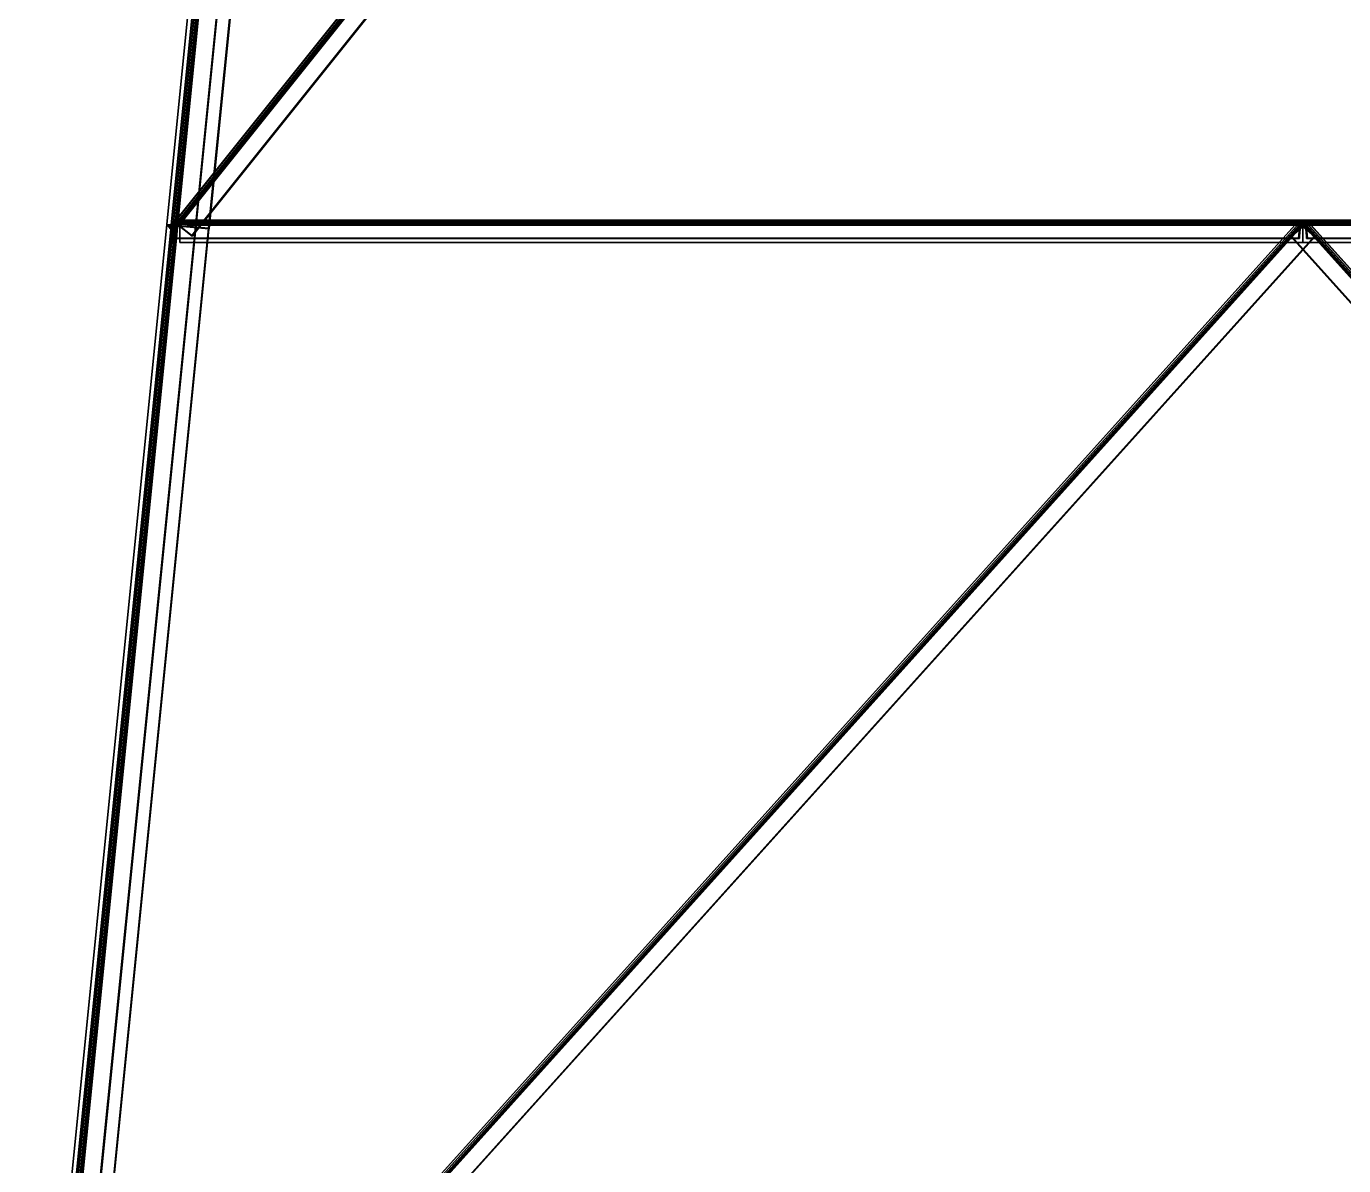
# Model space of a CAD drawing. Extents: x -15.8 to 15, y 4.5 to 69.4.
# Drawn here: x -4.547 to 0.145, y 16.657 to 20.714 of the extents above; entities that cross this region are included whole.
import ezdxf

# ---------------------------------------------------------------- set-up
doc = ezdxf.new("R2010")
doc.units = 0

msp = doc.modelspace()

# ---------------------------------------------------------------- linework, layer by layer
at = {"layer": '1', "color": 5}
for points in [[(-3.444, 25.0129, 0.0231), (-3.944, 20.0129, 4.0231), (-4.0236, 20.0144, 4.015), (-3.5236, 25.0144, 0.015)], [(-3.5236, 25.0144, 0.015), (-4.0236, 20.0144, 4.015), (-4.0182, 19.9642, 3.9529), (-3.5182, 24.9642, -0.0471)], [(-3.5204, 24.9648, 0.0466), (-4.0204, 19.9648, -3.9534), (-4.0228, 20.0149, -4.0157), (-3.5228, 25.0149, -0.0157)], [(-3.5228, 25.0149, -0.0157), (-4.0228, 20.0149, -4.0157), (-3.9431, 20.0115, -4.0215), (-3.4431, 25.0115, -0.0215)], [(-0.0119, 25.0035, -3.4394), (-4.0119, 20.0035, -3.9394), (-4.0193, 20.0172, -4.0178), (-0.0193, 25.0172, -3.5178)], [(-0.0193, 25.0172, -3.5178), (-4.0193, 20.0172, -4.0178), (-3.9572, 19.9689, -4.0321), (0.0428, 24.9689, -3.5321)], [(0.0436, 24.9681, 3.5303), (-3.9564, 19.9681, 4.0303), (-4.0188, 20.0169, 4.0187), (-0.0188, 25.0169, 3.5187)], [(-0.0188, 25.0169, 3.5187), (-4.0188, 20.0169, 4.0187), (-4.0136, 20.0048, 3.9398), (-0.0136, 25.0048, 3.4398)], [(-3.5172, 25.0105, 0.0109), (-4.0172, 20.0105, 4.0109), (-3.9436, 20.0091, 4.0184), (-3.4436, 25.0091, 0.0184)], [(-3.5123, 24.9641, -0.0465), (-4.0123, 19.9641, 3.9535), (-4.0172, 20.0105, 4.0109), (-3.5172, 25.0105, 0.0109)], [(-3.5166, 25.0108, -0.0115), (-4.0166, 20.0108, -4.0115), (-4.0145, 19.9645, -3.9538), (-3.5145, 24.9645, 0.0462)], [(-3.4429, 25.0077, -0.0168), (-3.9429, 20.0077, -4.0168), (-4.0166, 20.0108, -4.0115), (-3.5166, 25.0108, -0.0115)], [(-0.0141, 25.0126, -3.513), (-4.0141, 20.0126, -4.013), (-4.0073, 19.9999, -3.9404), (-0.0073, 24.9999, -3.4404)], [(0.0434, 24.9679, -3.5262), (-3.9566, 19.9679, -4.0262), (-4.0141, 20.0126, -4.013), (-0.0141, 25.0126, -3.513)], [(-0.0137, 25.0123, 3.5137), (-4.0137, 20.0123, 4.0137), (-3.956, 19.9672, 4.0244), (0.044, 24.9672, 3.5244)], [(-0.0089, 25.0012, 3.4407), (-4.0089, 20.0012, 3.9407), (-4.0137, 20.0123, 4.0137), (-0.0137, 25.0123, 3.5137)], [(-3.4436, 25.0091, 0.0184), (-3.9436, 20.0091, 4.0184), (-3.944, 20.0129, 4.0231), (-3.444, 25.0129, 0.0231)], [(-3.4431, 25.0115, -0.0215), (-3.9431, 20.0115, -4.0215), (-3.9429, 20.0077, -4.0168), (-3.4429, 25.0077, -0.0168)], [(0.0152, 25.0145, 3.5234), (4.0152, 20.0145, 4.0234), (3.9531, 19.9643, 4.0189), (-0.0469, 24.9643, 3.5189)], [(-0.0465, 24.9649, -3.5209), (3.9535, 19.9649, -4.0209), (4.0159, 20.015, -4.0226), (0.0159, 25.015, -3.5226)], [(-0.0464, 24.9642, 3.5129), (3.9536, 19.9642, 4.0129), (4.0111, 20.0106, 4.017), (0.0111, 25.0106, 3.517)], [(0.0116, 25.0109, -3.5165), (4.0116, 20.0109, -4.0165), (3.9539, 19.9646, -4.0149), (-0.0461, 24.9646, -3.5149)], [(0.0111, 25.0106, 3.517), (4.0111, 20.0106, 4.017), (4.0179, 20.0087, 3.9434), (0.0179, 25.0087, 3.4434)], [(0.0164, 25.0074, -3.4428), (4.0164, 20.0074, -3.9428), (4.0116, 20.0109, -4.0165), (0.0116, 25.0109, -3.5165)], [(0.0226, 25.0124, 3.4437), (4.0226, 20.0124, 3.9437), (4.0152, 20.0145, 4.0234), (0.0152, 25.0145, 3.5234)], [(0.0159, 25.015, -3.5226), (4.0159, 20.015, -4.0226), (4.0211, 20.0112, -3.9429), (0.0211, 25.0112, -3.4429)], [(0.0211, 25.0112, -3.4429), (4.0211, 20.0112, -3.9429), (4.0164, 20.0074, -3.9428), (0.0164, 25.0074, -3.4428)], [(0.0179, 25.0087, 3.4434), (4.0179, 20.0087, 3.9434), (4.0226, 20.0124, 3.9437), (0.0226, 25.0124, 3.4437)], [(-3.5145, 24.9645, 0.0462), (-4.0145, 19.9645, -3.9538), (-4.0204, 19.9648, -3.9534), (-3.5204, 24.9648, 0.0466)], [(-3.5182, 24.9642, -0.0471), (-4.0182, 19.9642, 3.9529), (-4.0123, 19.9641, 3.9535), (-3.5123, 24.9641, -0.0465)], [(-0.0136, 25.0048, 3.4398), (-4.0136, 20.0048, 3.9398), (-4.0089, 20.0012, 3.9407), (-0.0089, 25.0012, 3.4407)], [(-0.0073, 24.9999, -3.4404), (-4.0073, 19.9999, -3.9404), (-4.0119, 20.0035, -3.9394), (-0.0119, 25.0035, -3.4394)], [(0.0428, 24.9689, -3.5321), (-3.9572, 19.9689, -4.0321), (-3.9566, 19.9679, -4.0262), (0.0434, 24.9679, -3.5262)], [(0.044, 24.9672, 3.5244), (-3.956, 19.9672, 4.0244), (-3.9564, 19.9681, 4.0303), (0.0436, 24.9681, 3.5303)], [(-0.0469, 24.9643, 3.5189), (3.9531, 19.9643, 4.0189), (3.9536, 19.9642, 4.0129), (-0.0464, 24.9642, 3.5129)], [(-0.0461, 24.9646, -3.5149), (3.9539, 19.9646, -4.0149), (3.9535, 19.9649, -4.0209), (-0.0465, 24.9649, -3.5209)], [(-3.944, 20.0144, 0.0222), (-4.444, 15.0144, 4.5222), (-4.5236, 15.0151, 4.5142), (-4.0236, 20.0151, 0.0142)], [(-4.0236, 20.0151, 0.0142), (-4.5236, 15.0151, 4.5142), (-4.5182, 14.9614, 4.4551), (-4.0182, 19.9614, -0.0449)], [(-4.0209, 19.9622, 0.0443), (-4.5209, 14.9622, -4.4557), (-4.5226, 15.0158, -4.515), (-4.0226, 20.0158, -0.015)], [(-4.0226, 20.0158, -0.015), (-4.5226, 15.0158, -4.515), (-4.4429, 15.0125, -4.5203), (-3.9429, 20.0125, -0.0203)], [(-0.0112, 20.004, -3.9392), (-4.5112, 15.004, -4.4392), (-4.5185, 15.0184, -4.5176), (-0.0185, 20.0184, -4.0176)], [(-0.0185, 20.0184, -4.0176), (-4.5185, 15.0184, -4.5176), (-4.4593, 14.9666, -4.5326), (0.0407, 19.9666, -4.0326)], [(0.0416, 19.9656, 4.0303), (-4.4584, 14.9656, 4.5303), (-4.5178, 15.0179, 4.5187), (-0.0178, 20.0179, 4.0187)], [(-0.0178, 20.0179, 4.0187), (-4.5178, 15.0179, 4.5187), (-4.5131, 15.0057, 4.4398), (-0.0131, 20.0057, 3.9398)], [(-4.0172, 20.011, 0.0103), (-4.5172, 15.011, 4.5103), (-4.4436, 15.0103, 4.5178), (-3.9436, 20.0103, 0.0178)], [(-4.0122, 19.9614, -0.0443), (-4.5122, 14.9614, 4.4557), (-4.5172, 15.011, 4.5103), (-4.0172, 20.011, 0.0103)], [(-4.0165, 20.0115, -0.011), (-4.5165, 15.0115, -4.511), (-4.5149, 14.9619, -4.4561), (-4.0149, 19.9619, 0.0439)], [(-3.9427, 20.0085, -0.0158), (-4.4427, 15.0085, -4.5158), (-4.5165, 15.0115, -4.511), (-4.0165, 20.0115, -0.011)], [(-0.0135, 20.0134, -4.0128), (-4.5135, 15.0134, -4.5128), (-4.5067, 15.0001, -4.4404), (-0.0067, 20.0001, -3.9404)], [(0.0412, 19.9656, -4.0267), (-4.4588, 14.9656, -4.5267), (-4.5135, 15.0134, -4.5128), (-0.0135, 20.0134, -4.0128)], [(-0.0131, 20.0057, 3.9398), (-4.5131, 15.0057, 4.4398), (-4.5086, 15.0018, 4.4406), (-0.0086, 20.0018, 3.9406)], [(-0.013, 20.0131, 4.0136), (-4.513, 15.0131, 4.5136), (-4.4581, 14.9647, 4.5244), (0.0419, 19.9647, 4.0244)], [(-0.0086, 20.0018, 3.9406), (-4.5086, 15.0018, 4.4406), (-4.513, 15.0131, 4.5136), (-0.013, 20.0131, 4.0136)], [(-0.0067, 20.0001, -3.9404), (-4.5067, 15.0001, -4.4404), (-4.5112, 15.004, -4.4392), (-0.0112, 20.004, -3.9392)], [(-3.9436, 20.0103, 0.0178), (-4.4436, 15.0103, 4.5178), (-4.444, 15.0144, 4.5222), (-3.944, 20.0144, 0.0222)], [(-3.9429, 20.0125, -0.0203), (-4.4429, 15.0125, -4.5203), (-4.4427, 15.0085, -4.5158), (-3.9427, 20.0085, -0.0158)], [(-4.0236, 20.0151, 0.0142), (-3.944, 20.0144, 0.0222), (-3.9436, 20.0103, 0.0178)], [(-4.0236, 20.0151, 0.0142), (-3.9436, 20.0103, 0.0178), (-4.0172, 20.011, 0.0103)], [(-4.0236, 20.0151, 0.0142), (-4.0172, 20.011, 0.0103), (-4.0122, 19.9614, -0.0443)], [(-4.0236, 20.0151, 0.0142), (-4.0122, 19.9614, -0.0443), (-4.0182, 19.9614, -0.0449)], [(-4.0236, 20.0144, 4.015), (-3.944, 20.0129, 4.0231), (-3.9436, 20.0091, 4.0184)], [(-4.0236, 20.0144, 4.015), (-3.9436, 20.0091, 4.0184), (-4.0172, 20.0105, 4.0109)], [(-4.0236, 20.0144, 4.015), (-4.0172, 20.0105, 4.0109), (-4.0123, 19.9641, 3.9535)], [(-4.0236, 20.0144, 4.015), (-4.0123, 19.9641, 3.9535), (-4.0182, 19.9642, 3.9529)], [(-4.0228, 20.0149, -4.0157), (-4.0204, 19.9648, -3.9534), (-4.0145, 19.9645, -3.9538)], [(-4.0228, 20.0149, -4.0157), (-4.0145, 19.9645, -3.9538), (-4.0166, 20.0108, -4.0115)], [(-4.0228, 20.0149, -4.0157), (-4.0166, 20.0108, -4.0115), (-3.9429, 20.0077, -4.0168)], [(-4.0228, 20.0149, -4.0157), (-3.9429, 20.0077, -4.0168), (-3.9431, 20.0115, -4.0215)], [(-4.0226, 20.0158, -0.015), (-4.0209, 19.9622, 0.0443), (-4.0149, 19.9619, 0.0439)], [(-4.0226, 20.0158, -0.015), (-4.0149, 19.9619, 0.0439), (-4.0165, 20.0115, -0.011)], [(-4.0226, 20.0158, -0.015), (-4.0165, 20.0115, -0.011), (-3.9427, 20.0085, -0.0158)], [(-4.0226, 20.0158, -0.015), (-3.9427, 20.0085, -0.0158), (-3.9429, 20.0125, -0.0203)], [(-4.0193, 20.0172, -4.0178), (-4.0119, 20.0035, -3.9394), (-4.0073, 19.9999, -3.9404)], [(-4.0193, 20.0172, -4.0178), (-4.0073, 19.9999, -3.9404), (-4.0141, 20.0126, -4.013)], [(-4.0193, 20.0172, -4.0178), (-4.0141, 20.0126, -4.013), (-3.9566, 19.9679, -4.0262)], [(-4.0193, 20.0172, -4.0178), (-3.9566, 19.9679, -4.0262), (-3.9572, 19.9689, -4.0321)], [(-4.0188, 20.0169, 4.0187), (-3.9564, 19.9681, 4.0303), (-3.956, 19.9672, 4.0244)], [(-4.0188, 20.0169, 4.0187), (-3.956, 19.9672, 4.0244), (-4.0137, 20.0123, 4.0137)], [(-4.0188, 20.0169, 4.0187), (-4.0137, 20.0123, 4.0137), (-4.0089, 20.0012, 3.9407)], [(-4.0188, 20.0169, 4.0187), (-4.0089, 20.0012, 3.9407), (-4.0136, 20.0048, 3.9398)], [(-0.0097, 20.0188, -4.0097), (-4.0097, 20.0188, -0.0097), (-4.0162, 19.9595, -0.0162), (-0.0162, 19.9595, -4.0162)], [(-4.0097, 20.0188, -0.0097), (-4.0135, 19.9589, -0.0135), (-4.0162, 19.9595, -0.0162)], [(-0.0154, 19.9589, 4.0154), (-4.0154, 19.9589, 0.0154), (-4.0101, 20.0184, 0.0101), (-0.0101, 20.0184, 4.0101)], [(-4.0101, 20.0184, 0.0101), (-4.0154, 19.9589, 0.0154), (-4.0126, 19.9584, 0.0126)], [(-4.0097, 20.0188, -0.0097), (-4.0074, 20.0143, -0.0074), (-4.0135, 19.9589, -0.0135)], [(-0.0135, 19.9589, -4.0135), (-4.0135, 19.9589, -0.0135), (-4.0074, 20.0143, -0.0074), (-0.0074, 20.0143, -4.0074)], [(-4.0101, 20.0184, 0.0101), (-4.0126, 19.9584, 0.0126), (-4.0076, 20.014, 0.0076)], [(-0.0076, 20.014, 4.0076), (-4.0076, 20.014, 0.0076), (-4.0126, 19.9584, 0.0126), (-0.0126, 19.9584, 4.0126)], [(-0.0101, 20.0184, 4.0101), (-4.0101, 20.0184, 0.0101), (-3.968, 20.0109, -0.032), (0.032, 20.0109, 3.968)], [(-4.0101, 20.0184, 0.0101), (-4.0076, 20.014, 0.0076), (-3.9684, 20.0069, -0.0316)], [(-4.0101, 20.0184, 0.0101), (-3.9684, 20.0069, -0.0316), (-3.968, 20.0109, -0.032)], [(0.0322, 20.0096, -3.9678), (-3.9678, 20.0096, 0.0322), (-4.0097, 20.0188, -0.0097), (-0.0097, 20.0188, -4.0097)], [(-4.0097, 20.0188, -0.0097), (-3.9678, 20.0096, 0.0322), (-3.9682, 20.0056, 0.0318)], [(-4.0097, 20.0188, -0.0097), (-3.9682, 20.0056, 0.0318), (-4.0074, 20.0143, -0.0074)], [(0.0316, 20.0069, 3.9684), (-3.9684, 20.0069, -0.0316), (-4.0076, 20.014, 0.0076), (-0.0076, 20.014, 4.0076)], [(-0.0074, 20.0143, -4.0074), (-4.0074, 20.0143, -0.0074), (-3.9682, 20.0056, 0.0318), (0.0318, 20.0056, -3.9682)], [(0.032, 20.0109, 3.968), (-3.968, 20.0109, -0.032), (-3.9684, 20.0069, -0.0316), (0.0316, 20.0069, 3.9684)], [(0.0318, 20.0056, -3.9682), (-3.9682, 20.0056, 0.0318), (-3.9678, 20.0096, 0.0322), (0.0322, 20.0096, -3.9678)], [(0.0178, 20.0179, -4.0187), (-0.0416, 19.9656, -4.0303), (-0.0419, 19.9647, -4.0244)], [(0.0178, 20.0179, -4.0187), (-0.0419, 19.9647, -4.0244), (0.013, 20.0131, -4.0136)], [(0.013, 20.0131, -4.0136), (4.513, 15.0131, -4.5136), (4.4581, 14.9647, -4.5244), (-0.0419, 19.9647, -4.0244)], [(-0.0416, 19.9656, -4.0303), (4.4584, 14.9656, -4.5303), (4.5178, 15.0179, -4.5187), (0.0178, 20.0179, -4.0187)], [(0.0185, 20.0184, 4.0176), (0.0135, 20.0134, 4.0128), (-0.0412, 19.9656, 4.0267)], [(0.0185, 20.0184, 4.0176), (-0.0412, 19.9656, 4.0267), (-0.0407, 19.9666, 4.0326)], [(-0.0412, 19.9656, 4.0267), (4.4588, 14.9656, 4.5267), (4.5135, 15.0134, 4.5128), (0.0135, 20.0134, 4.0128)], [(0.0185, 20.0184, 4.0176), (4.5185, 15.0184, 4.5176), (4.4593, 14.9666, 4.5326), (-0.0407, 19.9666, 4.0326)], [(0.0097, 20.0188, -4.0097), (4.0097, 20.0188, -0.0097), (3.9678, 20.0096, 0.0322), (-0.0322, 20.0096, -3.9678)], [(0.0097, 20.0188, -4.0097), (-0.0318, 20.0056, -3.9682), (-0.0322, 20.0096, -3.9678)], [(-0.0322, 20.0096, -3.9678), (3.9678, 20.0096, 0.0322), (3.9682, 20.0056, 0.0318), (-0.0318, 20.0056, -3.9682)], [(-0.032, 20.0109, 3.968), (3.968, 20.0109, -0.032), (4.0101, 20.0184, 0.0101), (0.0101, 20.0184, 4.0101)], [(0.0101, 20.0184, 4.0101), (-0.032, 20.0109, 3.968), (-0.0316, 20.0069, 3.9684)], [(-0.0316, 20.0069, 3.9684), (3.9684, 20.0069, -0.0316), (3.968, 20.0109, -0.032), (-0.032, 20.0109, 3.968)], [(0.0097, 20.0188, -4.0097), (0.0074, 20.0143, -4.0074), (-0.0318, 20.0056, -3.9682)], [(-0.0318, 20.0056, -3.9682), (3.9682, 20.0056, 0.0318), (4.0074, 20.0143, -0.0074), (0.0074, 20.0143, -4.0074)], [(0.0101, 20.0184, 4.0101), (-0.0316, 20.0069, 3.9684), (0.0076, 20.014, 4.0076)], [(0.0076, 20.014, 4.0076), (4.0076, 20.014, 0.0076), (3.9684, 20.0069, -0.0316), (-0.0316, 20.0069, 3.9684)], [(-0.0185, 20.0184, -4.0176), (-0.0112, 20.004, -3.9392), (-0.0067, 20.0001, -3.9404)], [(-0.0185, 20.0184, -4.0176), (-0.0067, 20.0001, -3.9404), (-0.0135, 20.0134, -4.0128)], [(-0.0185, 20.0184, -4.0176), (-0.0135, 20.0134, -4.0128), (0.0412, 19.9656, -4.0267)], [(-0.0185, 20.0184, -4.0176), (0.0412, 19.9656, -4.0267), (0.0407, 19.9666, -4.0326)], [(-0.0178, 20.0179, 4.0187), (0.0416, 19.9656, 4.0303), (0.0419, 19.9647, 4.0244)], [(-0.0178, 20.0179, 4.0187), (0.0419, 19.9647, 4.0244), (-0.013, 20.0131, 4.0136)], [(-0.0178, 20.0179, 4.0187), (-0.013, 20.0131, 4.0136), (-0.0086, 20.0018, 3.9406)], [(-0.0178, 20.0179, 4.0187), (-0.0086, 20.0018, 3.9406), (-0.0131, 20.0057, 3.9398)], [(-0.0097, 20.0188, -4.0097), (-0.0135, 19.9589, -4.0135), (-0.0162, 19.9595, -4.0162)], [(-0.0101, 20.0184, 4.0101), (-0.0154, 19.9589, 4.0154), (-0.0126, 19.9584, 4.0126)], [(-0.0097, 20.0188, -4.0097), (-0.0074, 20.0143, -4.0074), (-0.0135, 19.9589, -4.0135)], [(-0.0101, 20.0184, 4.0101), (-0.0126, 19.9584, 4.0126), (-0.0076, 20.014, 4.0076)], [(-0.0101, 20.0184, 4.0101), (-0.0076, 20.014, 4.0076), (0.0316, 20.0069, 3.9684)], [(-0.0101, 20.0184, 4.0101), (0.0316, 20.0069, 3.9684), (0.032, 20.0109, 3.968)], [(-0.0097, 20.0188, -4.0097), (0.0322, 20.0096, -3.9678), (0.0318, 20.0056, -3.9682)], [(-0.0097, 20.0188, -4.0097), (0.0318, 20.0056, -3.9682), (-0.0074, 20.0143, -4.0074)], [(0.0185, 20.0184, 4.0176), (0.0112, 20.004, 3.9392), (0.0067, 20.0001, 3.9404)], [(0.0185, 20.0184, 4.0176), (0.0067, 20.0001, 3.9404), (0.0135, 20.0134, 4.0128)], [(0.0135, 20.0134, 4.0128), (4.5135, 15.0134, 4.5128), (4.5067, 15.0001, 4.4404), (0.0067, 20.0001, 3.9404)], [(0.0067, 20.0001, 3.9404), (4.5067, 15.0001, 4.4404), (4.5112, 15.004, 4.4392), (0.0112, 20.004, 3.9392)], [(0.0097, 20.0188, -4.0097), (0.0135, 19.9589, -4.0135), (0.0074, 20.0143, -4.0074)], [(0.0074, 20.0143, -4.0074), (4.0074, 20.0143, -0.0074), (4.0135, 19.9589, -0.0135), (0.0135, 19.9589, -4.0135)], [(0.0101, 20.0184, 4.0101), (0.0076, 20.014, 4.0076), (0.0126, 19.9584, 4.0126)], [(0.0126, 19.9584, 4.0126), (4.0126, 19.9584, 0.0126), (4.0076, 20.014, 0.0076), (0.0076, 20.014, 4.0076)], [(0.0178, 20.0179, -4.0187), (0.013, 20.0131, -4.0136), (0.0086, 20.0018, -3.9406)], [(0.0178, 20.0179, -4.0187), (0.0086, 20.0018, -3.9406), (0.0131, 20.0057, -3.9398)], [(0.0086, 20.0018, -3.9406), (4.5086, 15.0018, -4.4406), (4.513, 15.0131, -4.5136), (0.013, 20.0131, -4.0136)], [(0.0131, 20.0057, -3.9398), (4.5131, 15.0057, -4.4398), (4.5086, 15.0018, -4.4406), (0.0086, 20.0018, -3.9406)], [(0.0162, 19.9595, -4.0162), (4.0162, 19.9595, -0.0162), (4.0097, 20.0188, -0.0097), (0.0097, 20.0188, -4.0097)], [(0.0097, 20.0188, -4.0097), (0.0162, 19.9595, -4.0162), (0.0135, 19.9589, -4.0135)], [(0.0101, 20.0184, 4.0101), (4.0101, 20.0184, 0.0101), (4.0154, 19.9589, 0.0154), (0.0154, 19.9589, 4.0154)], [(0.0101, 20.0184, 4.0101), (0.0126, 19.9584, 4.0126), (0.0154, 19.9589, 4.0154)], [(0.0112, 20.004, 3.9392), (4.5112, 15.004, 4.4392), (4.5185, 15.0184, 4.5176), (0.0185, 20.0184, 4.0176)], [(0.0178, 20.0179, -4.0187), (4.5178, 15.0179, -4.5187), (4.5131, 15.0057, -4.4398), (0.0131, 20.0057, -3.9398)], [(-4.0149, 19.9619, 0.0439), (-4.5149, 14.9619, -4.4561), (-4.5209, 14.9622, -4.4557), (-4.0209, 19.9622, 0.0443)], [(-4.0182, 19.9614, -0.0449), (-4.5182, 14.9614, 4.4551), (-4.5122, 14.9614, 4.4557), (-4.0122, 19.9614, -0.0443)], [(0.0407, 19.9666, -4.0326), (-4.4593, 14.9666, -4.5326), (-4.4588, 14.9656, -4.5267), (0.0412, 19.9656, -4.0267)], [(0.0419, 19.9647, 4.0244), (-4.4581, 14.9647, 4.5244), (-4.4584, 14.9656, 4.5303), (0.0416, 19.9656, 4.0303)], [(-0.0162, 19.9595, -4.0162), (-4.0162, 19.9595, -0.0162), (-4.0135, 19.9589, -0.0135), (-0.0135, 19.9589, -4.0135)], [(-0.0126, 19.9584, 4.0126), (-4.0126, 19.9584, 0.0126), (-4.0154, 19.9589, 0.0154), (-0.0154, 19.9589, 4.0154)], [(-0.0419, 19.9647, -4.0244), (4.4581, 14.9647, -4.5244), (4.4584, 14.9656, -4.5303), (-0.0416, 19.9656, -4.0303)], [(-0.0407, 19.9666, 4.0326), (4.4593, 14.9666, 4.5326), (4.4588, 14.9656, 4.5267), (-0.0412, 19.9656, 4.0267)], [(0.0154, 19.9589, 4.0154), (4.0154, 19.9589, 0.0154), (4.0126, 19.9584, 0.0126), (0.0126, 19.9584, 4.0126)], [(0.0135, 19.9589, -4.0135), (4.0135, 19.9589, -0.0135), (4.0162, 19.9595, -0.0162), (0.0162, 19.9595, -4.0162)]]:
    msp.add_3dface(points, dxfattribs=at)
at = {"layer": '1', "color": 3}
for points in [[(-3.3979, 24.9952, 3.5538), (-3.8979, 19.9952, 4.0538), (-4.0464, 20.0084, 4.0376), (-3.5464, 25.0084, 3.5376)], [(-3.5464, 25.0084, 3.5376), (-4.0464, 20.0084, 4.0376), (-4.0317, 19.9921, 3.8892), (-3.5317, 24.9921, 3.3892)], [(-3.5317, 24.9921, -3.3892), (-4.0317, 19.9921, -3.8892), (-4.0464, 20.0084, -4.0376), (-3.5464, 25.0084, -3.5376)], [(-3.5464, 25.0084, -3.5376), (-4.0464, 20.0084, -4.0376), (-3.8979, 19.9952, -4.0538), (-3.3979, 24.9952, -3.5538)], [(-3.5317, 24.9921, 3.3892), (-4.0317, 19.9921, 3.8892), (-4.0178, 19.9909, 3.8907), (-3.5178, 24.9909, 3.3907)], [(-3.5178, 24.9909, -3.3907), (-4.0178, 19.9909, -3.8907), (-4.0317, 19.9921, -3.8892), (-3.5317, 24.9921, -3.3892)], [(-3.5312, 25.0056, 3.5252), (-4.0312, 20.0056, 4.0252), (-3.8965, 19.9937, 4.04), (-3.3965, 24.9937, 3.54)], [(-3.5178, 24.9909, 3.3907), (-4.0178, 19.9909, 3.8907), (-4.0312, 20.0056, 4.0252), (-3.5312, 25.0056, 3.5252)], [(-3.5312, 25.0056, -3.5252), (-4.0312, 20.0056, -4.0252), (-4.0178, 19.9909, -3.8907), (-3.5178, 24.9909, -3.3907)], [(-3.3965, 24.9937, -3.54), (-3.8965, 19.9937, -4.04), (-4.0312, 20.0056, -4.0252), (-3.5312, 25.0056, -3.5252)], [(-3.3965, 24.9937, 3.54), (-3.8965, 19.9937, 4.04), (-3.8979, 19.9952, 4.0538), (-3.3979, 24.9952, 3.5538)], [(-3.3979, 24.9952, -3.5538), (-3.8979, 19.9952, -4.0538), (-3.8965, 19.9937, -4.04), (-3.3965, 24.9937, -3.54)], [(-3.8987, 19.9953, 4.0545), (-4.3987, 14.9953, 4.5545), (-4.5472, 15.0085, 4.5382), (-4.0472, 20.0085, 4.0382)], [(-4.0472, 20.0085, 4.0382), (-4.5472, 15.0085, 4.5382), (-4.5325, 14.9922, 4.3898), (-4.0325, 19.9922, 3.8898)], [(-4.0325, 19.9922, -3.8898), (-4.5325, 14.9922, -4.3898), (-4.5472, 15.0085, -4.5382), (-4.0472, 20.0085, -4.0382)], [(-4.0472, 20.0085, -4.0382), (-4.5472, 15.0085, -4.5382), (-4.3987, 14.9953, -4.5545), (-3.8987, 19.9953, -4.0545)], [(-4.0325, 19.9922, 3.8898), (-4.5325, 14.9922, 4.3898), (-4.5166, 14.9908, 4.3916), (-4.0166, 19.9908, 3.8916)], [(-4.0166, 19.9908, -3.8916), (-4.5166, 14.9908, -4.3916), (-4.5325, 14.9922, -4.3898), (-4.0325, 19.9922, -3.8898)], [(-4.0298, 20.0054, 4.0241), (-4.5298, 15.0054, 4.5241), (-4.3971, 14.9936, 4.5386), (-3.8971, 19.9936, 4.0386)], [(-4.0166, 19.9908, 3.8916), (-4.5166, 14.9908, 4.3916), (-4.5298, 15.0054, 4.5241), (-4.0298, 20.0054, 4.0241)], [(-4.0298, 20.0054, -4.0241), (-4.5298, 15.0054, -4.5241), (-4.5166, 14.9908, -4.3916), (-4.0166, 19.9908, -3.8916)], [(-3.8971, 19.9936, -4.0386), (-4.3971, 14.9936, -4.5386), (-4.5298, 15.0054, -4.5241), (-4.0298, 20.0054, -4.0241)], [(-3.8971, 19.9936, 4.0386), (-4.3971, 14.9936, 4.5386), (-4.3987, 14.9953, 4.5545), (-3.8987, 19.9953, 4.0545)], [(-3.8987, 19.9953, -4.0545), (-4.3987, 14.9953, -4.5545), (-4.3971, 14.9936, -4.5386), (-3.8971, 19.9936, -4.0386)], [(-4.0472, 20.0085, 4.0382), (-3.8987, 19.9953, 4.0545), (-3.8971, 19.9936, 4.0386)], [(-4.0472, 20.0085, 4.0382), (-3.8971, 19.9936, 4.0386), (-4.0298, 20.0054, 4.0241)], [(-4.0472, 20.0085, 4.0382), (-4.0298, 20.0054, 4.0241), (-4.0166, 19.9908, 3.8916)], [(-4.0472, 20.0085, 4.0382), (-4.0166, 19.9908, 3.8916), (-4.0325, 19.9922, 3.8898)], [(-4.0472, 20.0085, -4.0382), (-4.0325, 19.9922, -3.8898), (-4.0166, 19.9908, -3.8916)], [(-4.0472, 20.0085, -4.0382), (-4.0166, 19.9908, -3.8916), (-4.0298, 20.0054, -4.0241)], [(-4.0472, 20.0085, -4.0382), (-4.0298, 20.0054, -4.0241), (-3.8971, 19.9936, -4.0386)], [(-4.0472, 20.0085, -4.0382), (-3.8971, 19.9936, -4.0386), (-3.8987, 19.9953, -4.0545)], [(-4.0464, 20.0084, 4.0376), (-3.8979, 19.9952, 4.0538), (-3.8965, 19.9937, 4.04)], [(-4.0464, 20.0084, 4.0376), (-3.8965, 19.9937, 4.04), (-4.0312, 20.0056, 4.0252)], [(-4.0464, 20.0084, 4.0376), (-4.0312, 20.0056, 4.0252), (-4.0178, 19.9909, 3.8907)], [(-4.0464, 20.0084, 4.0376), (-4.0178, 19.9909, 3.8907), (-4.0317, 19.9921, 3.8892)], [(-4.0464, 20.0084, -4.0376), (-4.0317, 19.9921, -3.8892), (-4.0178, 19.9909, -3.8907)], [(-4.0464, 20.0084, -4.0376), (-4.0178, 19.9909, -3.8907), (-4.0312, 20.0056, -4.0252)], [(-4.0464, 20.0084, -4.0376), (-4.0312, 20.0056, -4.0252), (-3.8965, 19.9937, -4.04)], [(-4.0464, 20.0084, -4.0376), (-3.8965, 19.9937, -4.04), (-3.8979, 19.9952, -4.0538)], [(-4.0202, 20.0241), (-4.0202, 20.0241, 4), (-4.0273, 19.9444, 4), (-4.0273, 19.9444)], [(-4.0202, 20.0241), (-4.0213, 19.9439), (-4.0273, 19.9444)], [(-4.0202, 20.0241, 4), (-4.0213, 19.9439, 4), (-4.0273, 19.9444, 4)], [(-4.0202, 20.0241, -4), (-4.0202, 20.0241), (-4.0273, 19.9444), (-4.0273, 19.9444, -4)], [(-4.0202, 20.0241, -4), (-4.0213, 19.9439, -4), (-4.0273, 19.9444, -4)], [(-4.0202, 20.0241), (-4.0213, 19.9439), (-4.0273, 19.9444)], [(-4.0202, 20.0241), (-4.0147, 20.0176), (-4.0213, 19.9439)], [(-4.0202, 20.0241, 4), (-4.0147, 20.0176, 4), (-4.0213, 19.9439, 4)], [(-4.0202, 20.0241, -4), (-4.0147, 20.0176, -4), (-4.0213, 19.9439, -4)], [(-4.0202, 20.0241), (-4.0147, 20.0176), (-4.0213, 19.9439)], [(-4.0213, 19.9439), (-4.0213, 19.9439, 4), (-4.0147, 20.0176, 4), (-4.0147, 20.0176)], [(-4.0213, 19.9439, -4), (-4.0213, 19.9439), (-4.0147, 20.0176), (-4.0147, 20.0176, -4)], [(-3.9405, 20.017), (-3.9405, 20.017, 4), (-4.0202, 20.0241, 4), (-4.0202, 20.0241)], [(-4.0202, 20.0241), (-3.9405, 20.017), (-3.941, 20.011)], [(-4.0202, 20.0241), (-3.941, 20.011), (-4.0147, 20.0176)], [(-4.0202, 20.0241, 4), (-3.9405, 20.017, 4), (-3.941, 20.011, 4)], [(-4.0202, 20.0241, 4), (-3.941, 20.011, 4), (-4.0147, 20.0176, 4)], [(-3.9405, 20.017, -4), (-3.9405, 20.017), (-4.0202, 20.0241), (-4.0202, 20.0241, -4)], [(-4.0202, 20.0241, -4), (-3.9405, 20.017, -4), (-3.941, 20.011, -4)], [(-4.0202, 20.0241, -4), (-3.941, 20.011, -4), (-4.0147, 20.0176, -4)], [(-4.0202, 20.0241), (-3.9405, 20.017), (-3.941, 20.011)], [(-4.0202, 20.0241), (-3.941, 20.011), (-4.0147, 20.0176)], [(-4.0147, 20.0176), (-4.0147, 20.0176, 4), (-3.941, 20.011, 4), (-3.941, 20.011)], [(-4.0147, 20.0176, -4), (-4.0147, 20.0176), (-3.941, 20.011), (-3.941, 20.011, -4)], [(0, 19.945, 4.0284), (-4, 19.945, 4.0284), (-4, 20.0245, 4.0197), (0, 20.0245, 4.0197)], [(0, 20.0245, 4.0197), (-4, 20.0245, 4.0197), (-4, 20.0158, 3.9401), (0, 20.0158, 3.9401)], [(-4, 20.0245, 4.0197), (-4, 19.945, 4.0284), (-4, 19.9443, 4.0224)], [(-4, 20.0245, 4.0197), (-4, 19.9443, 4.0224), (-4, 20.0179, 4.0144)], [(-4, 20.0245, 4.0197), (-4, 20.0179, 4.0144), (-4, 20.0098, 3.9408)], [(-4, 20.0245, 4.0197), (-4, 20.0098, 3.9408), (-4, 20.0158, 3.9401)], [(-4, 19.945, -4.0284), (0, 19.945, -4.0284), (0, 20.0245, -4.0197), (-4, 20.0245, -4.0197)], [(-4, 20.0245, -4.0197), (0, 20.0245, -4.0197), (0, 20.0158, -3.9401), (-4, 20.0158, -3.9401)], [(-4, 20.0245, -4.0197), (-4, 19.945, -4.0284), (-4, 19.9443, -4.0224)], [(-4, 20.0245, -4.0197), (-4, 19.9443, -4.0224), (-4, 20.0179, -4.0144)], [(-4, 20.0245, -4.0197), (-4, 20.0179, -4.0144), (-4, 20.0098, -3.9408)], [(-4, 20.0245, -4.0197), (-4, 20.0098, -3.9408), (-4, 20.0158, -3.9401)], [(0, 20.0179, 4.0144), (-4, 20.0179, 4.0144), (-4, 19.9443, 4.0224), (0, 19.9443, 4.0224)], [(0, 20.0098, 3.9408), (-4, 20.0098, 3.9408), (-4, 20.0179, 4.0144), (0, 20.0179, 4.0144)], [(-4, 20.0179, -4.0144), (0, 20.0179, -4.0144), (0, 19.9443, -4.0224), (-4, 19.9443, -4.0224)], [(-4, 20.0098, -3.9408), (0, 20.0098, -3.9408), (0, 20.0179, -4.0144), (-4, 20.0179, -4.0144)], [(0, 20.0158, 3.9401), (-4, 20.0158, 3.9401), (-4, 20.0098, 3.9408), (0, 20.0098, 3.9408)], [(-4, 20.0158, -3.9401), (0, 20.0158, -3.9401), (0, 20.0098, -3.9408), (-4, 20.0098, -3.9408)], [(-3.941, 20.011), (-3.941, 20.011, 4), (-3.9405, 20.017, 4), (-3.9405, 20.017)], [(-3.941, 20.011, -4), (-3.941, 20.011), (-3.9405, 20.017), (-3.9405, 20.017, -4)], [(0, 20.0245, 4.0197), (0, 19.945, 4.0284), (0, 19.9443, 4.0224)], [(0, 20.0245, 4.0197), (0, 19.9443, 4.0224), (0, 20.0179, 4.0144)], [(0, 20.0245, 4.0197), (0, 20.0179, 4.0144), (0, 20.0098, 3.9408)], [(0, 20.0245, 4.0197), (0, 20.0098, 3.9408), (0, 20.0158, 3.9401)], [(0, 20.0245, -4.0197), (0, 19.945, -4.0284), (0, 19.9443, -4.0224)], [(0, 20.0245, -4.0197), (0, 19.9443, -4.0224), (0, 20.0179, -4.0144)], [(0, 20.0245, -4.0197), (0, 20.0179, -4.0144), (0, 20.0098, -3.9408)], [(0, 20.0245, -4.0197), (0, 20.0098, -3.9408), (0, 20.0158, -3.9401)], [(4, 19.9444, 4.0273), (0, 19.9444, 4.0273), (0, 20.0241, 4.0201), (4, 20.0241, 4.0201)], [(4, 20.0241, 4.0201), (0, 20.0241, 4.0201), (0, 20.0169, 3.9405), (4, 20.0169, 3.9405)], [(0, 20.0241, 4.0201), (0, 19.9444, 4.0273), (0, 19.9439, 4.0213)], [(0, 20.0241, 4.0201), (0, 19.9439, 4.0213), (0, 20.0176, 4.0147)], [(0, 20.0241, 4.0201), (0, 20.0176, 4.0147), (0, 20.011, 3.941)], [(0, 20.0241, 4.0201), (0, 20.011, 3.941), (0, 20.0169, 3.9405)], [(0, 19.9444, -4.0273), (4, 19.9444, -4.0273), (4, 20.0241, -4.0201), (0, 20.0241, -4.0201)], [(0, 20.0241, -4.0201), (4, 20.0241, -4.0201), (4, 20.0169, -3.9405), (0, 20.0169, -3.9405)], [(0, 20.0241, -4.0201), (0, 19.9444, -4.0273), (0, 19.9439, -4.0213)], [(0, 20.0241, -4.0201), (0, 19.9439, -4.0213), (0, 20.0176, -4.0147)], [(0, 20.0241, -4.0201), (0, 20.0176, -4.0147), (0, 20.011, -3.941)], [(0, 20.0241, -4.0201), (0, 20.011, -3.941), (0, 20.0169, -3.9405)], [(4, 20.0176, 4.0147), (0, 20.0176, 4.0147), (0, 19.9439, 4.0213), (4, 19.9439, 4.0213)], [(4, 20.011, 3.941), (0, 20.011, 3.941), (0, 20.0176, 4.0147), (4, 20.0176, 4.0147)], [(0, 20.0176, -4.0147), (4, 20.0176, -4.0147), (4, 19.9439, -4.0213), (0, 19.9439, -4.0213)], [(0, 20.011, -3.941), (4, 20.011, -3.941), (4, 20.0176, -4.0147), (0, 20.0176, -4.0147)], [(4, 20.0169, 3.9405), (0, 20.0169, 3.9405), (0, 20.011, 3.941), (4, 20.011, 3.941)], [(0, 20.0169, -3.9405), (4, 20.0169, -3.9405), (4, 20.011, -3.941), (0, 20.011, -3.941)], [(-4.0273, 19.9444), (-4.0273, 19.9444, 4), (-4.0213, 19.9439, 4), (-4.0213, 19.9439)], [(-4.0273, 19.9444, -4), (-4.0273, 19.9444), (-4.0213, 19.9439), (-4.0213, 19.9439, -4)], [(0, 19.9443, 4.0224), (-4, 19.9443, 4.0224), (-4, 19.945, 4.0284), (0, 19.945, 4.0284)], [(-4, 19.9443, -4.0224), (0, 19.9443, -4.0224), (0, 19.945, -4.0284), (-4, 19.945, -4.0284)], [(4, 19.9439, 4.0213), (0, 19.9439, 4.0213), (0, 19.9444, 4.0273), (4, 19.9444, 4.0273)], [(0, 19.9439, -4.0213), (4, 19.9439, -4.0213), (4, 19.9444, -4.0273), (0, 19.9444, -4.0273)]]:
    msp.add_3dface(points, dxfattribs=at)

doc.saveas('drawing.dxf')
